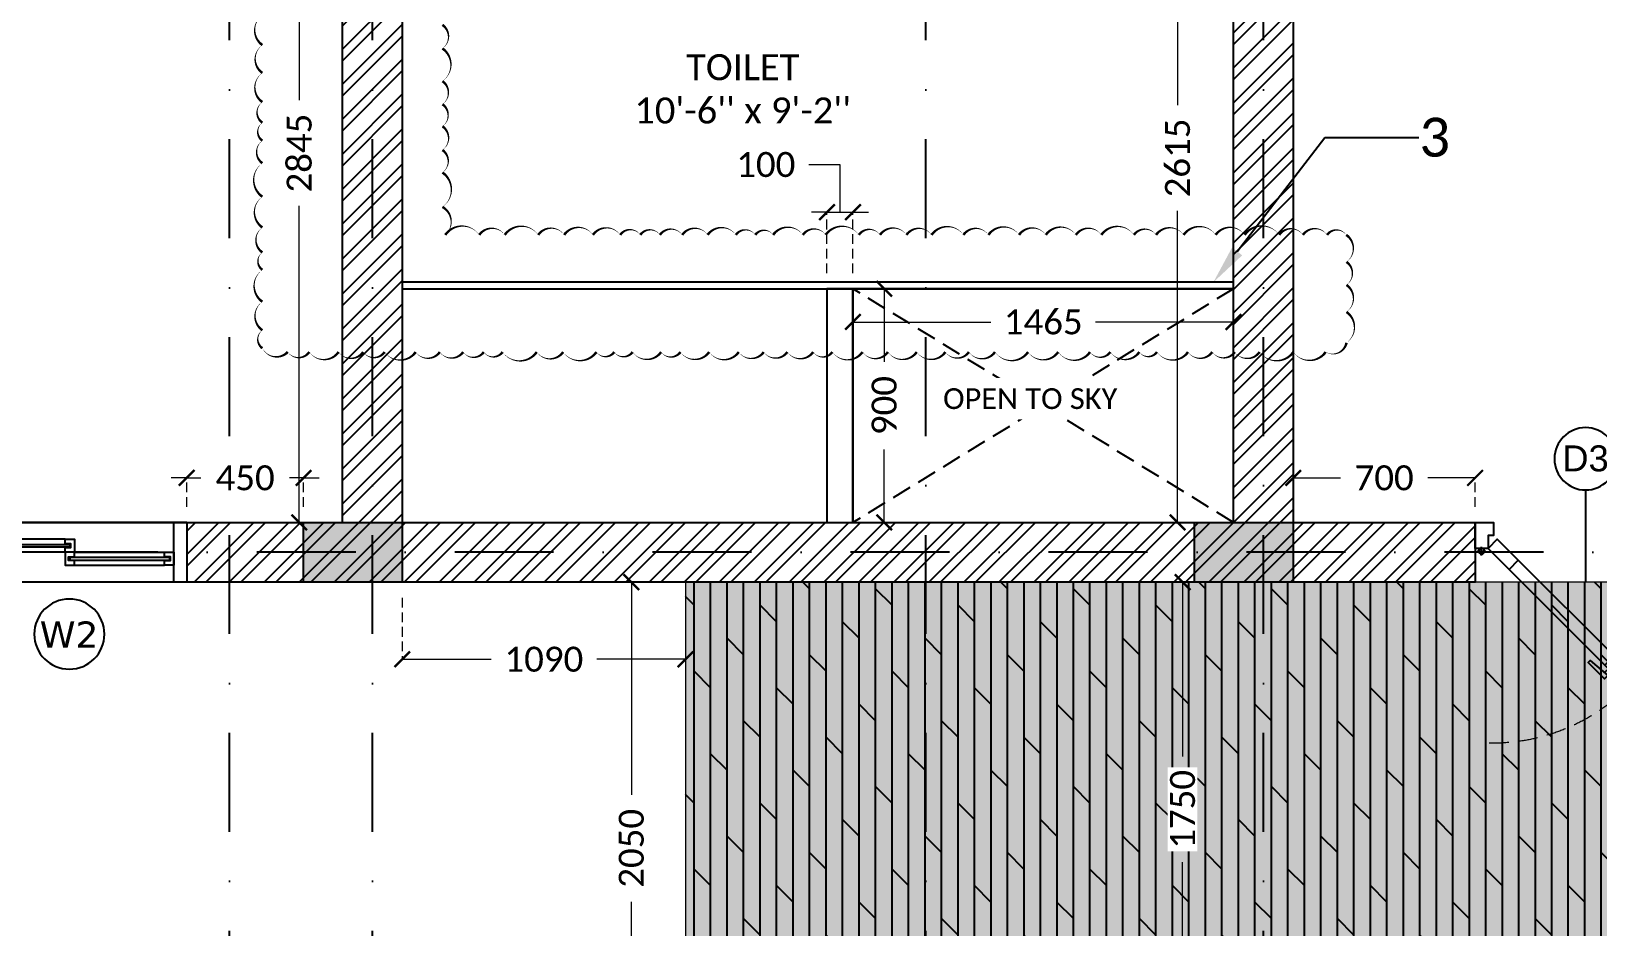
# Model space of a CAD drawing. Header units: millimetres. Extents: x -15000 to 115650, y -17045 to 28620.
# Drawn here: x 3682 to 9712, y -1327 to 2121 of the extents above; entities that cross this region are included whole.
import ezdxf
from ezdxf import colors
from ezdxf.entities.mleader import LeaderData, LeaderLine
from ezdxf.enums import TextEntityAlignment as Align
from ezdxf.math import Vec2, Vec3

# ---------------------------------------------------------------- set-up
doc = ezdxf.new("R2010")
doc.units = ezdxf.units.MM
doc.header["$LTSCALE"] = 150
for name, pattern in [('3BHK-W(SB)$0$HIDDEN', [0.375, 0.25, -0.125]), ('DASHDOTX2', [50.8, 25.4, -12.7, 0, -12.7]), ('DASHED', [0.75, 0.5, -0.25]), ('HIDDEN', [0])]:
    doc.linetypes.add(name, pattern=pattern)
for name, color, linetype in [('ad-Column', 3, 'Continuous'), ('ad-Column Hatch', 125, 'Continuous'), ('ad-Door', 11, 'Continuous'), ('ad-Elevation 10', 8, 'Continuous'), ('ad-Furniture', 8, 'Continuous'), ('ad-Grid', 8, 'DASHDOTX2'), ('ad-Revision', 4, 'Continuous'), ('ad-Text main', 7, 'Continuous'), ('ad-Text Main_Door&window Label', 7, 'Continuous'), ('ad-Wall', 240, 'Continuous'), ('ad-Wall hatch', 8, 'Continuous')]:
    doc.layers.add(name, color=color, linetype=linetype)
doc.layers.add('ad-Dimension', color=5, linetype='Continuous', lineweight=0, true_color=0x0000ff)
doc.layers.add('ad-Glass Sectionline', color=140, linetype='Continuous', true_color=0x00bfff)
doc.layers.add('ad-Verandah', color=7, linetype='Continuous', true_color=0xa57c52)
doc.layers.get('ad-Furniture').off()
doc.styles.add('6 U T S R N_Typical Floor Plan$0$3BHK-E(NB)$0$grid_text', font='verdana.ttf', dxfattribs={"width": 0.9})
doc.styles.add('New Text Style', font='arial.ttf', dxfattribs={"height": 100})
doc.styles.get("Standard").update_dxf_attribs({"font": 'calibril.ttf'})
doc.dimstyles.new('A-75-DIM-INT (Framing)', dxfattribs={"dimscale": 100, "dimtxt": 0.8, "dimasz": 0.5, "dimexe": 0, "dimexo": 0.5, "dimgap": 0.5, "dimtad": 0, "dimdec": 0, "dimdsep": 46, "dimtxsty": 'Standard', "dimblk": 'ARCHTICK', "dimcen": 0.025, "dimclrd": 256, "dimclre": 256, "dimclrt": 256, "dimazin": 2, "dimtfac": 1, "dimtdec": 0, "dimtmove": 1, "dimatfit": 0, "dimldrblk": 'ARCHTICK', "dimfxl": 1, "dimtfill": 1, "dimtolj": 1, "dimtzin": 0, "dimarcsym": 0})

# ---------------------------------------------------------------- blocks, each defined once
blk = doc.blocks.new('ldscpe')
at = {"layer": 'ad-Verandah', "transparency": 33554559}
h = blk.add_hatch(color=256, dxfattribs=at)
h.dxf.hatch_style = 1
h.paths.add_polyline_path([(13640, -8875), (12120, -8875), (12120, -13620), (6200, -13620), (6200, -15670), (13640, -15670)])
at = {"layer": 'ad-Verandah', "transparency": 33554687}
h = blk.add_hatch(dxfattribs=at)
h.set_pattern_fill('DOLMIT', color=256, scale=10, angle=90)
h.set_pattern_definition([(90, (-1084315.54, 661200.024), (-63.5, 5e-14), []), (135, (-1084315.54, 661200.02), (-126.999913, -126.999913), [89.80256, -179.605122])])
h.paths.add_polyline_path([(13640, -8875), (12120, -8875), (12120, -13620), (6200, -13620), (6200, -15670), (13640, -15670)])
at = {"layer": 'ad-Verandah', "lineweight": 9}
blk.add_lwpolyline([(13640, -8875), (12120, -8875), (12120, -13620), (6200, -13620), (6200, -15670), (13640, -15670)], close=True, dxfattribs=at)
blk = doc.blocks.new('hufefgwt')
at = {"transparency": 33554559}
h = blk.add_hatch(color=256, dxfattribs=at)
h.dxf.hatch_style = 1
h.set_gradient(color1=(153, 204, 0), color2=(63, 127, 0), name='INVSPHERICAL')
h.paths.add_polyline_path([(0, 900), (-1465, 900), (-1465, 0), (0, 0)])
at = {"layer": 'ad-Elevation 10'}
for points in [[(-1565, 0), (-1465, 0), (-1465, 900), (-1565, 900)], [(0, 900), (-1465, 900), (-1465, 0), (0, 0)]]:
    blk.add_lwpolyline(points, close=True, dxfattribs=at)
at = {"layer": 'ad-Elevation 10', "linetype": 'DASHED'}
for points in [[(0, 0), (-1465, 900)], [(0, 900), (-1465, 0)]]:
    blk.add_lwpolyline(points, dxfattribs=at)
at = {"layer": 'ad-Text main', "color": 0, "insert": (-782.6, 476.4), "char_height": 80, "width": 664.949, "attachment_point": 5, "bg_fill": 2}
blk.add_mtext('OPEN TO SKY', dxfattribs=at)
blk = doc.blocks.new('$ZCDB_AUDIT_GENERATED_C85C')
at = {"color": 8}
for points in [[(675, 75), (141.8, 359.5)], [(625, 75), (75, 75)], [(50, 25), (50, 0), (0, 0), (0, 50), (25, 50)], [(700, 0), (0, 0)], [(625, 25), (75, 25)], [(675, 50), (700, 50), (700, 0), (650, 0), (650, 25)]]:
    blk.add_lwpolyline(points, dxfattribs=at)
for points in [[(75, 25), (25, 25), (25, 75), (75, 75)], [(675, 25), (625, 25), (625, 75), (675, 75)]]:
    blk.add_lwpolyline(points, close=True, dxfattribs=at)
at = {"color": 140}
for points in [[(625, 60), (75, 60)], [(625, 40), (75, 40)]]:
    blk.add_lwpolyline(points, dxfattribs=at)
at = {"color": 8, "linetype": 'HIDDEN'}
blk.add_arc((497.1, 38.3), 473.6, 122.81509, 175.55912, dxfattribs=at)
blk = doc.blocks.new('*U155')
blk.add_blockref('$ZCDB_AUDIT_GENERATED_C85C', (0, 0))
blk = doc.blocks.new('Furn')
blk.add_blockref('hufefgwt', (-3810, -13390))
at = {"layer": 'ad-Glass Sectionline'}
blk.add_lwpolyline([(-3810, -12465), (-7010, -12465), (-7010, -12490), (-3810, -12490)], close=True, dxfattribs=at)
at = {"xscale": -1, "rotation": 179.9999999999999}
blk.add_blockref('*U155', (-6075, -12465), dxfattribs=at)
blk = doc.blocks.new('*U165')
for p, q in [((-8.3, -111.1), (-41.7, -111.1)), ((-25, -127.8), (-25, -94.4)), ((-563.8, -513.3), (-548.9, -528.2)), ((-498.7, -578.5), (-513.6, -563.6))]:
    blk.add_line(p, q)
for points in [[(-800, -100), (-800, -50), (-778.6, -50), (-778.6, -35.7), (-778.6, 0), (-850, 0), (-850, -100)], [(-50, -100), (0, -100), (0, 0), (-71.4, 0), (-71.4, -35.7), (-71.4, -50), (-50, -50)], [(-50, -100), (-130.8, -180.8), (-166.2, -145.5), (-85.4, -64.6)], [(-130.8, -180.8), (-499.5, -549.5), (-534.9, -514.2), (-166.2, -145.5)], [(-580.3, -630.3), (-499.5, -549.5), (-534.9, -514.2), (-615.7, -595)]]:
    blk.add_lwpolyline(points, close=True)
for points in [[(-560.7, -540), (-588.2, -512.5), (-525.4, -449.7), (-517.5, -457.6), (-574.5, -526.2)], [(-525.4, -575.4), (-497.9, -602.8), (-435.1, -540), (-442.9, -532.2), (-511.5, -589.2)]]:
    blk.add_lwpolyline(points)
blk.add_circle((-25, -111.1), 11.1)
at = {"color": 8, "linetype": 'DASHED', "lineweight": 0}
blk.add_arc((-66, -108.5), 741.9, 178.18808, 271.81192, dxfattribs=at)
at = {"layer": 'ad-Text Main_Door&window Label'}
blk.add_line((-425, 125), (-425, -230), dxfattribs=at)
blk.add_circle((-425.3, 245), 120, dxfattribs=at)
at = {"layer": 'ad-Text Main_Door&window Label', "style": 'New Text Style'}
blk.add_attdef('D1', text='', height=100, dxfattribs=at).set_placement((-425.3, 245), align=Align.MIDDLE_CENTER)
blk = doc.blocks.new('$ZCDB_AUDIT_GENERATED_C7DC')
blk.add_wipeout([(0, 230), (900, 230), (900, 0), (0, 0)]).dxf.layer = 'ad-Elevation 10'
at = {"layer": 'ad-Elevation 10'}
for points in [[(900, 230), (0, 230)], [(900, 0), (0, 0)]]:
    blk.add_lwpolyline(points, dxfattribs=at)
for points in [[(50, 0), (50, 230), (0, 230), (0, 0)], [(850, 0), (900, 0), (900, 230), (850, 230)], [(467.5, 133), (467.5, 115), (432.5, 115), (432.5, 165), (467.5, 165), (467.5, 147), (445.5, 147), (445.5, 133)], [(815, 133), (815, 115), (850, 115), (850, 165), (815, 165), (815, 147), (837, 147), (837, 133)], [(85, 83), (85, 65), (50, 65), (50, 115), (85, 115), (85, 97), (63, 97), (63, 83)], [(432.5, 83), (432.5, 65), (467.5, 65), (467.5, 115), (432.5, 115), (432.5, 97), (454.5, 97), (454.5, 83)]]:
    blk.add_lwpolyline(points, close=True, dxfattribs=at)
at = {"layer": 'ad-Glass Sectionline'}
for points in [[(450, 145), (835, 145), (835, 135), (450, 135)], [(450, 95), (65, 95), (65, 85), (450, 85)]]:
    blk.add_lwpolyline(points, close=True, dxfattribs=at)
for points in [[(467.5, 165), (815, 165)], [(432.5, 115), (85, 115)], [(432.5, 65), (85, 65)], [(467.5, 115), (815, 115)]]:
    blk.add_lwpolyline(points, dxfattribs=at)
blk = doc.blocks.new('*U150')
blk.add_blockref('$ZCDB_AUDIT_GENERATED_C7DC', (0, 0))
blk = doc.blocks.new('walls')
at = {"layer": 'ad-Wall hatch', "transparency": 33554610}
h = blk.add_hatch(dxfattribs=at)
h.set_pattern_fill('ANSI32', color=256, scale=10)
h.set_pattern_definition([(45, (-1040635.14, 674820.02), (-67.351921, 67.351921), []), (45, (-1040590.24, 674820.02), (-67.351921, 67.351921), [])])
h.paths.add_polyline_path([(12120, 13620), (12120, 10220), (11890, 10220), (11890, 13390), (7240, 13390), (7240, 8645), (4245, 8645), (4245, 8875), (4330, 8875), (4330, 9475), (4560, 9475), (4560, 8875), (7010, 8875), (7010, 10385), (6360, 10385), (6360, 10615), (7010, 10615), (7010, 13390), (4560, 13390), (4560, 10615), (5560, 10615), (5560, 10385), (4330, 10385), (4330, 13390), (230, 13390), (230, 8875), (3345, 8875), (3345, 8645), (3060, 8645), (3060, 4745), (3345, 4745), (3345, 4515), (230, 4515), (230, 230), (4880, 230), (4880, 3075), (6060, 3075), (6060, 2845), (5110, 2845), (5110, 230), (8310, 230), (8310, 2845), (6860, 2845), (6860, 3075), (8310, 3075), (8310, 4515), (5110, 4515), (5110, 3915), (4880, 3915), (4880, 4515), (4245, 4515), (4245, 4745), (8540, 4745), (8540, 230), (9240, 230), (9240, 0), (0, 0), (0, 4745), (2830, 4745), (2830, 8645), (0, 8645), (0, 13620)])
at = {"layer": 'ad-Door', "ltscale": 5}
ref = blk.add_blockref('*U165', (9240, 230), dxfattribs=dict(at, xscale=-1, rotation=359.9999999999999))
ref.add_attrib('D1', 'D3', dxfattribs={"layer": 'ad-Text Main_Door&window Label', "height": 100, "rotation": 360, "style": 'New Text Style'}).set_placement((9665.3, 476.8), align=Align.MIDDLE_CENTER)
at = {"xscale": -1, "rotation": 179.9999999999999}
blk.add_blockref('*U150', (3380, 230), dxfattribs=at)
at = {"layer": 'ad-Wall'}
blk.add_lwpolyline([(230, 230), (4880, 230), (4880, 3075), (6060, 3075), (6060, 2845), (5110, 2845), (5110, 230), (8310, 230), (8310, 2845), (6860, 2845), (6860, 3075), (8310, 3075), (8310, 4515), (5110, 4515), (5110, 3915), (4880, 3915), (4880, 4515), (4245, 4515), (4245, 4745), (8540, 4745), (8540, 230), (9240, 230), (9240, 0), (0, 0)], dxfattribs=at)
blk = doc.blocks.new('6 U T S R N_Typical Floor Plan$0$ad_Window Tag')
blk.add_circle((0, 0), 150)
at = {"style": '6 U T S R N_Typical Floor Plan$0$3BHK-E(NB)$0$grid_text', "width": 0.9}
blk.add_attdef('D1', text='', height=125, dxfattribs=at).set_placement((0, 0), align=Align.MIDDLE_CENTER)
blk = doc.blocks.new('Text')
at = {"layer": 'ad-Text Main_Door&window Label'}
ref = blk.add_blockref('6 U T S R N_Typical Floor Plan$0$ad_Window Tag', (3828.2, -200), dxfattribs=dict(at, xscale=-0.9, yscale=0.9, zscale=0.9))
ref.add_attrib('D1', 'W2', dxfattribs={"height": 101.25, "rotation": 1800, "style": '6 U T S R N_Typical Floor Plan$0$3BHK-E(NB)$0$grid_text'}).set_placement((3827.2, -202.1), align=Align.MIDDLE_CENTER)
at = {"layer": 'ad-Text main', "insert": (6420.7, 1899.4), "char_height": 100, "width": 1424.195, "attachment_point": 5, "bg_fill": 2}
blk.add_mtext("TOILET\\P10'-6'' x 9'-2''", dxfattribs=at)
blk = doc.blocks.new('zw$6AA0')
at = {"layer": 'ad-Column Hatch', "transparency": 33554687}
h = blk.add_hatch(color=256, dxfattribs=at)
h.dxf.hatch_style = 1
h.paths.add_polyline_path([(0, -230), (380, -230), (380, 0), (0, 0)])
at = {"layer": 'ad-Column'}
blk.add_lwpolyline([(0, -230), (380, -230), (380, 0), (0, 0)], close=True, dxfattribs=at)
blk = doc.blocks.new('1625E_Columns P30')
at = {"layer": 'ad-Column', "xscale": -1, "rotation": 180}
for p in [(4730, 0), (8160, 0)]:
    blk.add_blockref('zw$6AA0', p, dxfattribs=at)
blk = doc.blocks.new('_ArchTick')
at = {"color": 0, "linetype": 'ByBlock', "const_width": 0.15}
blk.add_lwpolyline([(-0.5, -0.5), (0.5, 0.5)], dxfattribs=at)
blk = doc.blocks.new('*D18')
at = {"layer": 'ad-Dimension', "linetype": '3BHK-W(SB)$0$HIDDEN', "lineweight": -2}
for p, q in [((8250, -10775), (8094.8, -10775)), ((8250, -13390), (8094.8, -13390))]:
    blk.add_line(p, q, dxfattribs=at)
at = {"layer": 'ad-Dimension', "lineweight": -2}
for p, q in [((8094.8, -10775), (8094.8, -11782.6)), ((8094.8, -13390), (8094.8, -12189.7))]:
    blk.add_line(p, q, dxfattribs=at)
at = {"layer": 'Defpoints', "color": 0}
for p in [(8310, -10775), (8094.8, -13390), (8310, -13390)]:
    blk.add_point(p, dxfattribs=at)
at = {"layer": 'ad-Dimension', "lineweight": -2, "xscale": 60, "yscale": 60, "zscale": 60}
for p, rotation in [((8094.8, -10775), 90), ((8094.8, -13390), 270)]:
    blk.add_blockref('_ArchTick', p, dxfattribs=dict(at, rotation=rotation))
at = {"layer": 'ad-Dimension', "insert": (8094.8, -11986.2), "char_height": 96, "attachment_point": 5, "rotation": 90, "bg_fill": 3, "box_fill_scale": 1.1, "bg_fill_color": 257, "bg_fill_transparency": 0}
blk.add_mtext('\\A1;2615', dxfattribs=at)
blk = doc.blocks.new('*D41')
at = {"layer": 'ad-Dimension', "linetype": '3BHK-W(SB)$0$HIDDEN', "lineweight": -2}
for p, q in [((8540, -13330), (8540, -13218.6)), ((9240, -13330), (9240, -13218.6))]:
    blk.add_line(p, q, dxfattribs=at)
at = {"layer": 'ad-Dimension', "lineweight": -2}
for p, q in [((8540, -13218.6), (8721.9, -13218.6)), ((9240, -13218.6), (9058.1, -13218.6))]:
    blk.add_line(p, q, dxfattribs=at)
at = {"layer": 'Defpoints', "color": 0}
for p in [(9240, -13218.6), (8540, -13390), (9240, -13390)]:
    blk.add_point(p, dxfattribs=at)
at = {"layer": 'ad-Dimension', "lineweight": -2, "xscale": 60, "yscale": 60, "zscale": 60, "rotation": 180}
blk.add_blockref('_ArchTick', (8540, -13218.6), dxfattribs=at)
at = {"layer": 'ad-Dimension', "lineweight": -2, "xscale": 60, "yscale": 60, "zscale": 60}
blk.add_blockref('_ArchTick', (9240, -13218.6), dxfattribs=at)
at = {"layer": 'ad-Dimension', "insert": (8890, -13218.6), "char_height": 96, "attachment_point": 5, "bg_fill": 3, "box_fill_scale": 1.1, "bg_fill_color": 257, "bg_fill_transparency": 0}
blk.add_mtext('\\A1;700', dxfattribs=at)
blk = doc.blocks.new('*D45')
at = {"layer": 'ad-Dimension', "lineweight": -2}
for p, q in [((4280, -13218.6), (4220, -13218.6)), ((4280, -13218.6), (4334.9, -13218.6)), ((4730, -13218.6), (4675.1, -13218.6)), ((4730, -13218.6), (4790, -13218.6))]:
    blk.add_line(p, q, dxfattribs=at)
at = {"layer": 'ad-Dimension', "linetype": '3BHK-W(SB)$0$HIDDEN', "lineweight": -2}
for p, q in [((4280, -13330), (4280, -13218.6)), ((4730, -13330), (4730, -13218.6))]:
    blk.add_line(p, q, dxfattribs=at)
at = {"layer": 'Defpoints', "color": 0}
for p in [(4730, -13218.6), (4280, -13390), (4730, -13390)]:
    blk.add_point(p, dxfattribs=at)
at = {"layer": 'ad-Dimension', "lineweight": -2, "xscale": 60, "yscale": 60, "zscale": 60}
blk.add_blockref('_ArchTick', (4280, -13218.6), dxfattribs=at)
at = {"layer": 'ad-Dimension', "lineweight": -2, "xscale": 60, "yscale": 60, "zscale": 60, "rotation": 180}
blk.add_blockref('_ArchTick', (4730, -13218.6), dxfattribs=at)
at = {"layer": 'ad-Dimension', "insert": (4505, -13218.6), "char_height": 96, "attachment_point": 5, "bg_fill": 3, "box_fill_scale": 1.1, "bg_fill_color": 257, "bg_fill_transparency": 0}
blk.add_mtext('\\A1;450', dxfattribs=at)
blk = doc.blocks.new('*D47')
at = {"layer": 'ad-Dimension', "linetype": '3BHK-W(SB)$0$HIDDEN', "lineweight": -2}
for p, q in [((4820, -10545), (4713.4, -10545)), ((4820, -13390), (4713.4, -13390))]:
    blk.add_line(p, q, dxfattribs=at)
at = {"layer": 'ad-Dimension', "lineweight": -2}
for p, q in [((4713.4, -10545), (4713.4, -11763.9)), ((4713.4, -13390), (4713.4, -12171.1))]:
    blk.add_line(p, q, dxfattribs=at)
at = {"layer": 'Defpoints', "color": 0}
for p in [(4880, -10545), (4713.4, -13390), (4880, -13390)]:
    blk.add_point(p, dxfattribs=at)
at = {"layer": 'ad-Dimension', "lineweight": -2, "xscale": 60, "yscale": 60, "zscale": 60}
for p, rotation in [((4713.4, -10545), 90), ((4713.4, -13390), 270)]:
    blk.add_blockref('_ArchTick', p, dxfattribs=dict(at, rotation=rotation))
at = {"layer": 'ad-Dimension', "insert": (4713.4, -11967.5), "char_height": 96, "attachment_point": 5, "rotation": 90, "bg_fill": 3, "box_fill_scale": 1.1, "bg_fill_color": 257, "bg_fill_transparency": 0}
blk.add_mtext('\\A1;2845', dxfattribs=at)
blk = doc.blocks.new('*D60')
at = {"layer": 'ad-Dimension', "linetype": '3BHK-W(SB)$0$HIDDEN', "lineweight": -2}
for p, q in [((6140, -13620), (5991.9, -13620)), ((6140, -15670), (5991.9, -15670))]:
    blk.add_line(p, q, dxfattribs=at)
at = {"layer": 'ad-Dimension', "lineweight": -2}
for p, q in [((5991.9, -13620), (5991.9, -14439.3)), ((5991.9, -15670), (5991.9, -14850.7))]:
    blk.add_line(p, q, dxfattribs=at)
at = {"layer": 'Defpoints', "color": 0}
for p in [(5991.9, -13620), (6200, -13620), (6200, -15670)]:
    blk.add_point(p, dxfattribs=at)
at = {"layer": 'ad-Dimension', "lineweight": -2, "xscale": 60, "yscale": 60, "zscale": 60}
for p, rotation in [((5991.9, -13620), 90), ((5991.9, -15670), 270)]:
    blk.add_blockref('_ArchTick', p, dxfattribs=dict(at, rotation=rotation))
at = {"layer": 'ad-Dimension', "insert": (5991.9, -14645), "char_height": 96, "attachment_point": 5, "rotation": 90, "bg_fill": 3, "box_fill_scale": 1.1, "bg_fill_color": 257, "bg_fill_transparency": 0}
blk.add_mtext('\\A1;2050', dxfattribs=at)
blk = doc.blocks.new('*D61')
at = {"layer": 'ad-Dimension', "linetype": '3BHK-W(SB)$0$HIDDEN', "lineweight": -2}
for p, q in [((5110, -13680), (5110, -13917.2)), ((6200, -13680), (6200, -13917.2))]:
    blk.add_line(p, q, dxfattribs=at)
at = {"layer": 'ad-Dimension', "lineweight": -2}
for p, q in [((5110, -13917.2), (5451.6, -13917.2)), ((6200, -13917.2), (5858.4, -13917.2))]:
    blk.add_line(p, q, dxfattribs=at)
at = {"layer": 'Defpoints', "color": 0}
for p in [(5110, -13620), (6200, -13620), (6200, -13917.2)]:
    blk.add_point(p, dxfattribs=at)
at = {"layer": 'ad-Dimension', "lineweight": -2, "xscale": 60, "yscale": 60, "zscale": 60, "rotation": 180}
blk.add_blockref('_ArchTick', (5110, -13917.2), dxfattribs=at)
at = {"layer": 'ad-Dimension', "lineweight": -2, "xscale": 60, "yscale": 60, "zscale": 60}
blk.add_blockref('_ArchTick', (6200, -13917.2), dxfattribs=at)
at = {"layer": 'ad-Dimension', "insert": (5655, -13917.2), "char_height": 96, "attachment_point": 5, "bg_fill": 3, "box_fill_scale": 1.1, "bg_fill_color": 257, "bg_fill_transparency": 0}
blk.add_mtext('\\A1;1090', dxfattribs=at)
blk = doc.blocks.new('*D62')
at = {"layer": 'ad-Dimension', "linetype": '3BHK-W(SB)$0$HIDDEN', "lineweight": -2}
for p, q in [((8180, -13620), (8114.1, -13620)), ((8180, -15370), (8114.1, -15370))]:
    blk.add_line(p, q, dxfattribs=at)
at = {"layer": 'ad-Dimension', "lineweight": -2}
for p, q in [((8114.1, -13620), (8114.1, -14291.6)), ((8114.1, -15370), (8114.1, -14698.4))]:
    blk.add_line(p, q, dxfattribs=at)
at = {"layer": 'Defpoints', "color": 0}
for p in [(8114.1, -13620), (8240, -13620), (8240, -15370)]:
    blk.add_point(p, dxfattribs=at)
at = {"layer": 'ad-Dimension', "lineweight": -2, "xscale": 60, "yscale": 60, "zscale": 60}
for p, rotation in [((8114.1, -13620), 90), ((8114.1, -15370), 270)]:
    blk.add_blockref('_ArchTick', p, dxfattribs=dict(at, rotation=rotation))
at = {"layer": 'ad-Dimension', "insert": (8114.1, -14495), "char_height": 96, "attachment_point": 5, "rotation": 90, "bg_fill": 3, "box_fill_scale": 1.1, "bg_fill_color": 257, "bg_fill_transparency": 0}
blk.add_mtext('\\A1;1750', dxfattribs=at)
blk = doc.blocks.new('*D77')
at = {"layer": 'ad-Dimension', "linetype": '3BHK-W(SB)$0$HIDDEN', "lineweight": -2}
for p, q in [((6845, -12550), (6845, -12618.1)), ((8310, -12550), (8310, -12618.1))]:
    blk.add_line(p, q, dxfattribs=at)
at = {"layer": 'ad-Dimension', "lineweight": -2}
for p, q in [((6845, -12618.1), (7376.2, -12618.1)), ((8310, -12618.1), (7778.8, -12618.1))]:
    blk.add_line(p, q, dxfattribs=at)
at = {"layer": 'Defpoints', "color": 0}
for p in [(6845, -12490), (8310, -12490), (8310, -12618.1)]:
    blk.add_point(p, dxfattribs=at)
at = {"layer": 'ad-Dimension', "lineweight": -2, "xscale": 60, "yscale": 60, "zscale": 60, "rotation": 180}
blk.add_blockref('_ArchTick', (6845, -12618.1), dxfattribs=at)
at = {"layer": 'ad-Dimension', "lineweight": -2, "xscale": 60, "yscale": 60, "zscale": 60}
blk.add_blockref('_ArchTick', (8310, -12618.1), dxfattribs=at)
at = {"layer": 'ad-Dimension', "insert": (7577.5, -12618.1), "char_height": 96, "attachment_point": 5, "bg_fill": 3, "box_fill_scale": 1.1, "bg_fill_color": 257, "bg_fill_transparency": 0}
blk.add_mtext('\\A1;1465', dxfattribs=at)
blk = doc.blocks.new('*D78')
at = {"layer": 'ad-Dimension', "linetype": '3BHK-W(SB)$0$HIDDEN', "lineweight": -2}
for p, q in [((6905, -12490), (6965.3, -12490)), ((6905, -13390), (6965.3, -13390))]:
    blk.add_line(p, q, dxfattribs=at)
at = {"layer": 'ad-Dimension', "lineweight": -2}
for p, q in [((6965.3, -12490), (6965.3, -12771.3)), ((6965.3, -13390), (6965.3, -13108.7))]:
    blk.add_line(p, q, dxfattribs=at)
at = {"layer": 'Defpoints', "color": 0}
for p in [(6845, -12490), (6845, -13390), (6965.3, -13390)]:
    blk.add_point(p, dxfattribs=at)
at = {"layer": 'ad-Dimension', "lineweight": -2, "xscale": 60, "yscale": 60, "zscale": 60}
for p, rotation in [((6965.3, -12490), 90), ((6965.3, -13390), 270)]:
    blk.add_blockref('_ArchTick', p, dxfattribs=dict(at, rotation=rotation))
at = {"layer": 'ad-Dimension', "insert": (6965.3, -12940), "char_height": 96, "attachment_point": 5, "rotation": 90, "bg_fill": 3, "box_fill_scale": 1.1, "bg_fill_color": 257, "bg_fill_transparency": 0}
blk.add_mtext('\\A1;900', dxfattribs=at)
blk = doc.blocks.new('*D79')
at = {"layer": 'ad-Dimension', "lineweight": -2}
for p, q in [((6674.5, -12011.9), (6794.5, -12011.9)), ((6794.5, -12011.9), (6795, -12194.8)), ((6745, -12194.8), (6685, -12194.8)), ((6745, -12194.8), (6845, -12194.8)), ((6845, -12194.8), (6905, -12194.8))]:
    blk.add_line(p, q, dxfattribs=at)
at = {"layer": 'ad-Dimension', "linetype": '3BHK-W(SB)$0$HIDDEN', "lineweight": -2}
for p, q in [((6745, -12430), (6745, -12194.8)), ((6845, -12430), (6845, -12194.8))]:
    blk.add_line(p, q, dxfattribs=at)
at = {"layer": 'Defpoints', "color": 0}
for p in [(6845, -12194.8), (6745, -12490), (6845, -12490)]:
    blk.add_point(p, dxfattribs=at)
at = {"layer": 'ad-Dimension', "lineweight": -2, "xscale": 60, "yscale": 60, "zscale": 60}
blk.add_blockref('_ArchTick', (6745, -12194.8), dxfattribs=at)
at = {"layer": 'ad-Dimension', "lineweight": -2, "xscale": 60, "yscale": 60, "zscale": 60, "rotation": 180}
blk.add_blockref('_ArchTick', (6845, -12194.8), dxfattribs=at)
at = {"layer": 'ad-Dimension', "insert": (6509.4, -12011.9), "char_height": 96, "attachment_point": 5, "bg_fill": 3, "box_fill_scale": 1.1, "bg_fill_color": 257, "bg_fill_transparency": 0}
blk.add_mtext('\\A1;100', dxfattribs=at)
blk = doc.blocks.new('1625E_Grid P30')
at = {"layer": 'ad-Grid', "ltscale": 0.1}
for points in [[(5348.6, -4463.6), (5348.6, -4213.6), (4995, -4010), (4995, 16020), (5348.6, 16223.6), (5348.6, 16473.6)], [(4445, -4010), (4445, 16020)], [(7125, -4010), (7125, 16020)], [(8425, -4010), (8425, 16020)], [(15600, 115), (-1800, 115)]]:
    blk.add_lwpolyline(points, dxfattribs=at)
blk = doc.blocks.new('zw$1202')
at = {"layer": 'ad-Revision'}
blk.add_lwpolyline([(4571.4, -11436.8, 0, 10, 0.520567), (4571.4, -11551.4, 0, 10, 0.520567), (4571.4, -11658.9, 0, 10, 0.520567), (4571.4, -11771.2, 0, 10, 0.520567), (4571.4, -11850.6, 0, 10, 0.520567), (4571.4, -11919.9, 0, 10, 0.520567), (4571.4, -12006.3, 0, 10, 0.520567), (4571.4, -12135.6, 0, 10, 0.520567), (4571.4, -12254, 0, 10, 0.520567), (4571.4, -12350.2, 0, 10, 0.520567), (4571.4, -12417.1, 0, 10, 0.520567), (4571.4, -12540.1, 0, 10, 0.520567), (4571.4, -12650, 0, 10, 0.520567), (4571.4, -12718.9, 0, 10, 0.520567), (4669, -12733.6, 0, 10, 0.520567), (4752.2, -12733.6, 0, 10, 0.520567), (4864.8, -12733.6, 0, 10, 0.520567), (4959.2, -12733.6, 0, 10, 0.520567), (5042, -12733.6, 0, 10, 0.520567), (5161.5, -12733.6, 0, 10, 0.520567), (5254.4, -12733.6, 0, 10, 0.520567), (5344.2, -12733.6, 0, 10, 0.520567), (5423.6, -12733.6, 0, 10, 0.520567), (5496, -12733.6, 0, 10, 0.520567), (5627.7, -12733.6, 0, 10, 0.520567), (5729.3, -12733.6, 0, 10, 0.520567), (5857.3, -12733.6, 0, 10, 0.520567), (5925.9, -12733.6, 0, 10, 0.520567), (5996.5, -12733.6, 0, 10, 0.520567), (6106.4, -12733.6, 0, 10, 0.520567), (6180.8, -12733.6, 0, 10, 0.520567), (6291.5, -12733.6, 0, 10, 0.520567), (6405.4, -12733.6, 0, 10, 0.520567), (6501.5, -12733.6, 0, 10, 0.520567), (6592.4, -12733.6, 0, 10, 0.520567), (6691.9, -12733.6, 0, 10, 0.520567), (6765.7, -12733.6, 0, 10, 0.520567), (6881.8, -12733.6, 0, 10, 0.520567), (6979.7, -12733.6, 0, 10, 0.520567), (7090.6, -12733.6, 0, 10, 0.520567), (7200.8, -12733.6, 0, 10, 0.520567), (7291.4, -12733.6, 0, 10, 0.520567), (7391.8, -12733.6, 0, 10, 0.520567), (7519.3, -12733.6, 0, 10, 0.520567), (7635.3, -12733.6, 0, 10, 0.520567), (7757.8, -12733.6, 0, 10, 0.520567), (7835.8, -12733.6, 0, 10, 0.520567), (7947.5, -12733.6, 0, 10, 0.520567), (8015.5, -12733.6, 0, 10, 0.520567), (8134.9, -12733.6, 0, 10, 0.520567), (8228.2, -12733.6, 0, 10, 0.520567), (8315, -12733.6, 0, 10, 0.520567), (8410.7, -12733.6, 0, 10, 0.520567), (8540.4, -12733.6, 0, 10, 0.520567), (8664.8, -12733.6, 0, 10, 0.520567), (8744.9, -12698.2, 0, 10, 0.520567), (8744.9, -12579.3, 0, 10, 0.520567), (8744.9, -12475.3, 0, 10, 0.520567), (8744.9, -12386.7, 0, 10, 0.520567), (8743.9, -12282.6, 0, 10, 0.520567), (8670.2, -12282.6, 0, 10, 0.520567), (8577.3, -12282.6, 0, 10, 0.520567), (8485.8, -12282.6, 0, 10, 0.520567), (8352.9, -12282.6, 0, 10, 0.520567), (8241.3, -12282.6, 0, 10, 0.520567), (8117.8, -12282.6, 0, 10, 0.520567), (8011.9, -12282.6, 0, 10, 0.520567), (7926.7, -12282.6, 0, 10, 0.520567), (7801.3, -12282.6, 0, 10, 0.520567), (7702.8, -12282.6, 0, 10, 0.520567), (7587.4, -12282.6, 0, 10, 0.520567), (7484.4, -12282.6, 0, 10, 0.520567), (7366.5, -12282.6, 0, 10, 0.520567), (7270.2, -12282.6, 0, 10, 0.520567), (7147.5, -12282.6, 0, 10, 0.520567), (7050.8, -12282.6, 0, 10, 0.520567), (6949, -12282.6, 0, 10, 0.520567), (6867.5, -12282.6, 0, 10, 0.520567), (6739.9, -12282.6, 0, 10, 0.520567), (6651.8, -12282.6, 0, 10, 0.520567), (6537.6, -12282.6, 0, 10, 0.520567), (6469, -12282.6, 0, 10, 0.520567), (6393.9, -12282.6, 0, 10, 0.520567), (6285.6, -12282.6, 0, 10, 0.520567), (6187.4, -12282.6, 0, 10, 0.520567), (6101.8, -12282.6, 0, 10, 0.520567), (6026.3, -12282.6, 0, 10, 0.520567), (5948.7, -12282.6, 0, 10, 0.520567), (5844, -12282.6, 0, 10, 0.520567), (5733, -12282.6, 0, 10, 0.520567), (5633, -12282.6, 0, 10, 0.520567), (5504.4, -12282.6, 0, 10, 0.520567), (5406.3, -12282.6, 0, 10, 0.520567), (5275.3, -12282.6, 0, 10, 0.520567), (5264.5, -12174.8, 0, 10, 0.520567), (5264.5, -12042.2, 0, 10, 0.520567), (5264.5, -11955.8, 0, 10, 0.520567), (5264.5, -11864.4, 0, 10, 0.520567), (5264.5, -11779.5, 0, 10, 0.520567), (5264.5, -11690.5, 0, 10, 0.520567), (5264.5, -11564.5, 0, 10, 0.520567), (5264.5, -11473.9, 0, 10, 0.520567)], format="xyseb", dxfattribs=at)
ml = blk.add_multileader_mtext('Standard', dxfattribs=at)
ml.set_content('3', color=256)
ml.set_leader_properties()
ml.build(insert=Vec2(0, 0))
ml.multileader.update_dxf_attribs({"arrow_head_size": 150})
ctx = ml.context
ctx.base_point, ctx.char_height, ctx.arrow_head_size, ctx.plane_origin = Vec3(9023.3, -11907.3), 150, 150, Vec3(8412.8, -12621.5)
notes = []
notes.append((ctx, [(0, (1, 1, 0), (8661.8, -11907.3), (1, 0), 361.4, [(0, [(8232.5, -12465)], 256, [])])]))
ctx.mtext.insert, ctx.mtext.flow_direction = Vec3(9025.3, -11831.3), 5
for ctx, leaders in notes:
    for number, flags, end, landing, length, lines in leaders:
        leader = LeaderData()
        leader.index, (leader.has_last_leader_line, leader.has_dogleg_vector, leader.attachment_direction) = number, flags
        leader.last_leader_point, leader.dogleg_vector, leader.dogleg_length = Vec3(end), Vec3(landing), length
        for number, points, colour, breaks in lines:
            line = LeaderLine()
            line.index, line.vertices, line.color, line.breaks = number, Vec3.list(points), colors.encode_raw_color(colour), breaks
            leader.lines.append(line)
        ctx.leaders.append(leader)
blk = doc.blocks.new('1625_East P30')
at = {"layer": 'ad-Verandah'}
blk.add_blockref('ldscpe', (0, 13620), dxfattribs=at)
at = {"layer": 'ad-Furniture'}
blk.add_blockref('Furn', (12120, 13620), dxfattribs=at)
at = {"layer": 'ad-Wall'}
blk.add_blockref('walls', (0, 0), dxfattribs=at)
at = {"layer": 'ad-Text main'}
blk.add_blockref('Text', (0, 0), dxfattribs=at)
blk.add_blockref('1625E_Columns P30', (0, 0))
at = {"layer": 'ad-Revision'}
blk.add_blockref('zw$1202', (0, 13620), dxfattribs=at)
blk = doc.blocks.new('dim')
at = {"layer": 'ad-Dimension'}
dim = blk.add_linear_dim(base=(8094.8, -13390), p1=(8310, -10775), p2=(8310, -13390), angle=90, dimstyle='A-75-DIM-INT (Framing)', override={"dimscale": 120, "dimblk": 'ArchTick', "dimfxl": 10, "dimtfill": 1, "dimtfillclr": 0}, dxfattribs=at)
dim.commit()
dim.dimension.update_dxf_attribs({"geometry": '*D18', "text_midpoint": (8094.8, -11986.2), "dimtype": 128})
dim = blk.add_linear_dim(base=(4730, -13218.6), p1=(4280, -13390), p2=(4730, -13390), dimstyle='A-75-DIM-INT (Framing)', override={"dimscale": 120, "dimblk": 'ArchTick', "dimfxl": 10, "dimtfill": 1, "dimtfillclr": 0}, dxfattribs=at)
dim.commit()
dim.dimension.update_dxf_attribs({"geometry": '*D45', "text_midpoint": (4505, -13218.6), "dimtype": 128})
dim = blk.add_linear_dim(base=(9240, -13218.6), p1=(8540, -13390), p2=(9240, -13390), dimstyle='A-75-DIM-INT (Framing)', override={"dimscale": 120, "dimblk": 'ArchTick', "dimfxl": 10, "dimtfill": 1, "dimtfillclr": 0}, dxfattribs=at)
dim.commit()
dim.dimension.update_dxf_attribs({"geometry": '*D41', "text_midpoint": (8890, -13218.6)})
for base, p1, p2, picture, middle in [((5991.9, -13620), (6200, -15670), (6200, -13620), '*D60', (5991.9, -14645)), ((8114.1, -13620), (8240, -15370), (8240, -13620), '*D62', (8114.1, -14495))]:
    dim = blk.add_linear_dim(base=base, p1=p1, p2=p2, angle=90, dimstyle='A-75-DIM-INT (Framing)', override={"dimscale": 120, "dimblk": 'ArchTick', "dimfxl": 10, "dimtfill": 1, "dimtfillclr": 0}, dxfattribs=at)
    dim.commit()
    dim.dimension.update_dxf_attribs({"geometry": picture, "text_midpoint": middle})
dim = blk.add_linear_dim(base=(4713.4, -13390), p1=(4880, -10545), p2=(4880, -13390), angle=90, dimstyle='A-75-DIM-INT (Framing)', override={"dimscale": 120, "dimblk": 'ArchTick', "dimfxl": 10, "dimtfill": 1, "dimtfillclr": 0}, dxfattribs=at)
dim.commit()
dim.dimension.update_dxf_attribs({"geometry": '*D47', "text_midpoint": (4713.4, -11967.5)})
for base, p1, p2, picture, middle in [((8310, -12618.1), (6845, -12490), (8310, -12490), '*D77', (7577.5, -12618.1)), ((6200, -13917.2), (5110, -13620), (6200, -13620), '*D61', (5655, -13917.2))]:
    dim = blk.add_linear_dim(base=base, p1=p1, p2=p2, dimstyle='A-75-DIM-INT (Framing)', override={"dimscale": 120, "dimblk": 'ArchTick', "dimfxl": 10, "dimtfill": 1, "dimtfillclr": 0}, dxfattribs=at)
    dim.commit()
    dim.dimension.update_dxf_attribs({"geometry": picture, "text_midpoint": middle})
dim = blk.add_linear_dim(base=(6965.3, -13390), p1=(6845, -12490), p2=(6845, -13390), angle=90, dimstyle='A-75-DIM-INT (Framing)', override={"dimscale": 120, "dimblk": 'ArchTick', "dimfxl": 10, "dimtfill": 1, "dimtfillclr": 0}, dxfattribs=at)
dim.commit()
dim.dimension.update_dxf_attribs({"geometry": '*D78', "text_midpoint": (6965.3, -12940)})
dim = blk.add_linear_dim(base=(6845, -12194.8), p1=(6745, -12490), p2=(6845, -12490), dimstyle='A-75-DIM-INT (Framing)', override={"dimscale": 120, "dimblk": 'ArchTick', "dimfxl": 10, "dimtfill": 1, "dimtfillclr": 0}, dxfattribs=at)
dim.commit()
dim.dimension.update_dxf_attribs({"geometry": '*D79', "text_midpoint": (6614.5, -12011.9), "dimtype": 128})

msp = doc.modelspace()

# ---------------------------------------------------------------- block references
msp.add_blockref('1625_East P30', (0, 0))

# ---------------------------------------------------------------- next in the draw order: block references
at = {"layer": 'ad-Dimension'}
msp.add_blockref('dim', (0, 13620), dxfattribs=at)

# ---------------------------------------------------------------- next in the draw order: block references
at = {"layer": 'ad-Revision'}
msp.add_blockref('1625E_Grid P30', (0, 0), dxfattribs=at)

doc.saveas('drawing.dxf')
